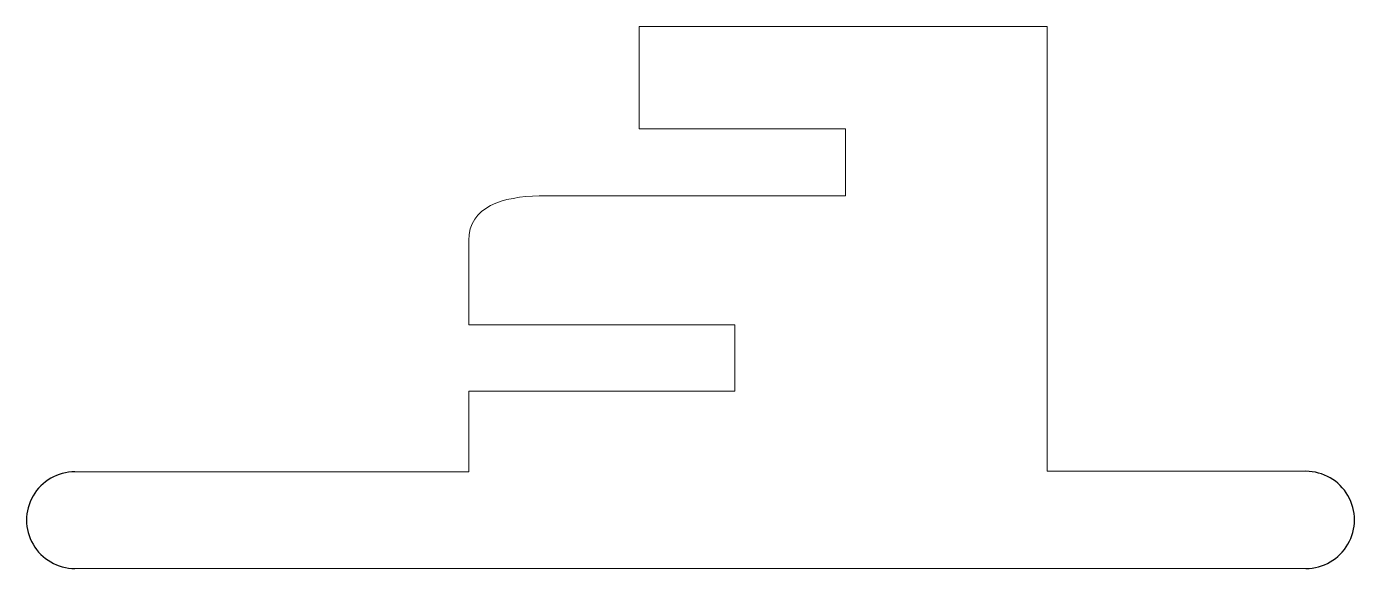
# Model space of a CAD drawing. Header units: millimetres. Extents: x 3251.7 to 3321, y 1530.2 to 1558.5.
import ezdxf

# ---------------------------------------------------------------- set-up
doc = ezdxf.new("R2010")
doc.units = ezdxf.units.MM

msp = doc.modelspace()

# ---------------------------------------------------------------- linework, layer by layer
for centre, radius, start, end in [((3254.249, 1532.705), 2.521, 89.99999, 270.00002), ((3318.459, 1532.718), 2.535, 269.99997, 90.00001)]:
    msp.add_arc(centre, radius, start, end)
at = {"lineweight": 20}
for points, knots in [([(3278.464, 1549.631), (3278.464, 1549.631), (3294.447, 1549.631), (3294.447, 1549.631), (3294.447, 1549.631), (3294.447, 1549.631), (3294.447, 1553.129), (3294.447, 1553.129), (3294.447, 1553.129), (3294.447, 1553.129), (3283.686, 1553.129), (3283.686, 1553.129), (3283.686, 1553.129), (3283.686, 1553.129), (3283.686, 1558.465), (3283.686, 1558.465), (3283.686, 1558.465), (3283.686, 1558.465), (3304.971, 1558.465), (3304.971, 1558.465), (3304.971, 1558.465), (3304.971, 1558.465), (3304.971, 1535.253), (3304.971, 1535.253), (3304.971, 1535.253), (3304.971, 1535.253), (3318.459, 1535.253), (3318.459, 1535.253)], [0, 0, 0, 0, 0.125, 0.125, 0.125, 0.125, 0.25, 0.25, 0.25, 0.25, 0.375, 0.375, 0.375, 0.375, 0.5, 0.5, 0.5, 0.5, 0.625, 0.625, 0.625, 0.625, 0.75, 0.75, 0.75, 0.75, 1, 1, 1, 1]), ([(3278.464, 1549.631), (3276.606, 1549.586), (3274.791, 1549.089), (3274.793, 1547.297), (3274.793, 1547.297), (3274.793, 1547.297), (3274.793, 1542.901), (3274.793, 1542.901)], [0, 0, 0, 0, 0.333333, 0.333333, 0.333333, 0.333333, 1, 1, 1, 1]), ([(3274.793, 1542.901), (3274.793, 1542.901), (3288.666, 1542.901), (3288.666, 1542.901), (3288.666, 1542.901), (3288.666, 1542.901), (3288.666, 1539.433), (3288.666, 1539.433), (3288.666, 1539.433), (3288.666, 1539.433), (3274.793, 1539.433), (3274.793, 1539.433), (3274.793, 1539.433), (3274.793, 1539.433), (3274.793, 1535.226), (3274.793, 1535.226), (3274.793, 1535.226), (3274.793, 1535.226), (3254.249, 1535.226), (3254.249, 1535.226)], [0, 0, 0, 0, 0.166667, 0.166667, 0.166667, 0.166667, 0.333333, 0.333333, 0.333333, 0.333333, 0.5, 0.5, 0.5, 0.5, 0.666667, 0.666667, 0.666667, 0.666667, 1, 1, 1, 1])]:
    msp.add_open_spline(points, degree=3, knots=knots, dxfattribs=at)
msp.add_open_spline([(3254.249, 1530.184), (3254.249, 1530.184), (3318.459, 1530.184), (3318.459, 1530.184)], degree=3, dxfattribs=at)

doc.saveas('drawing.dxf')
